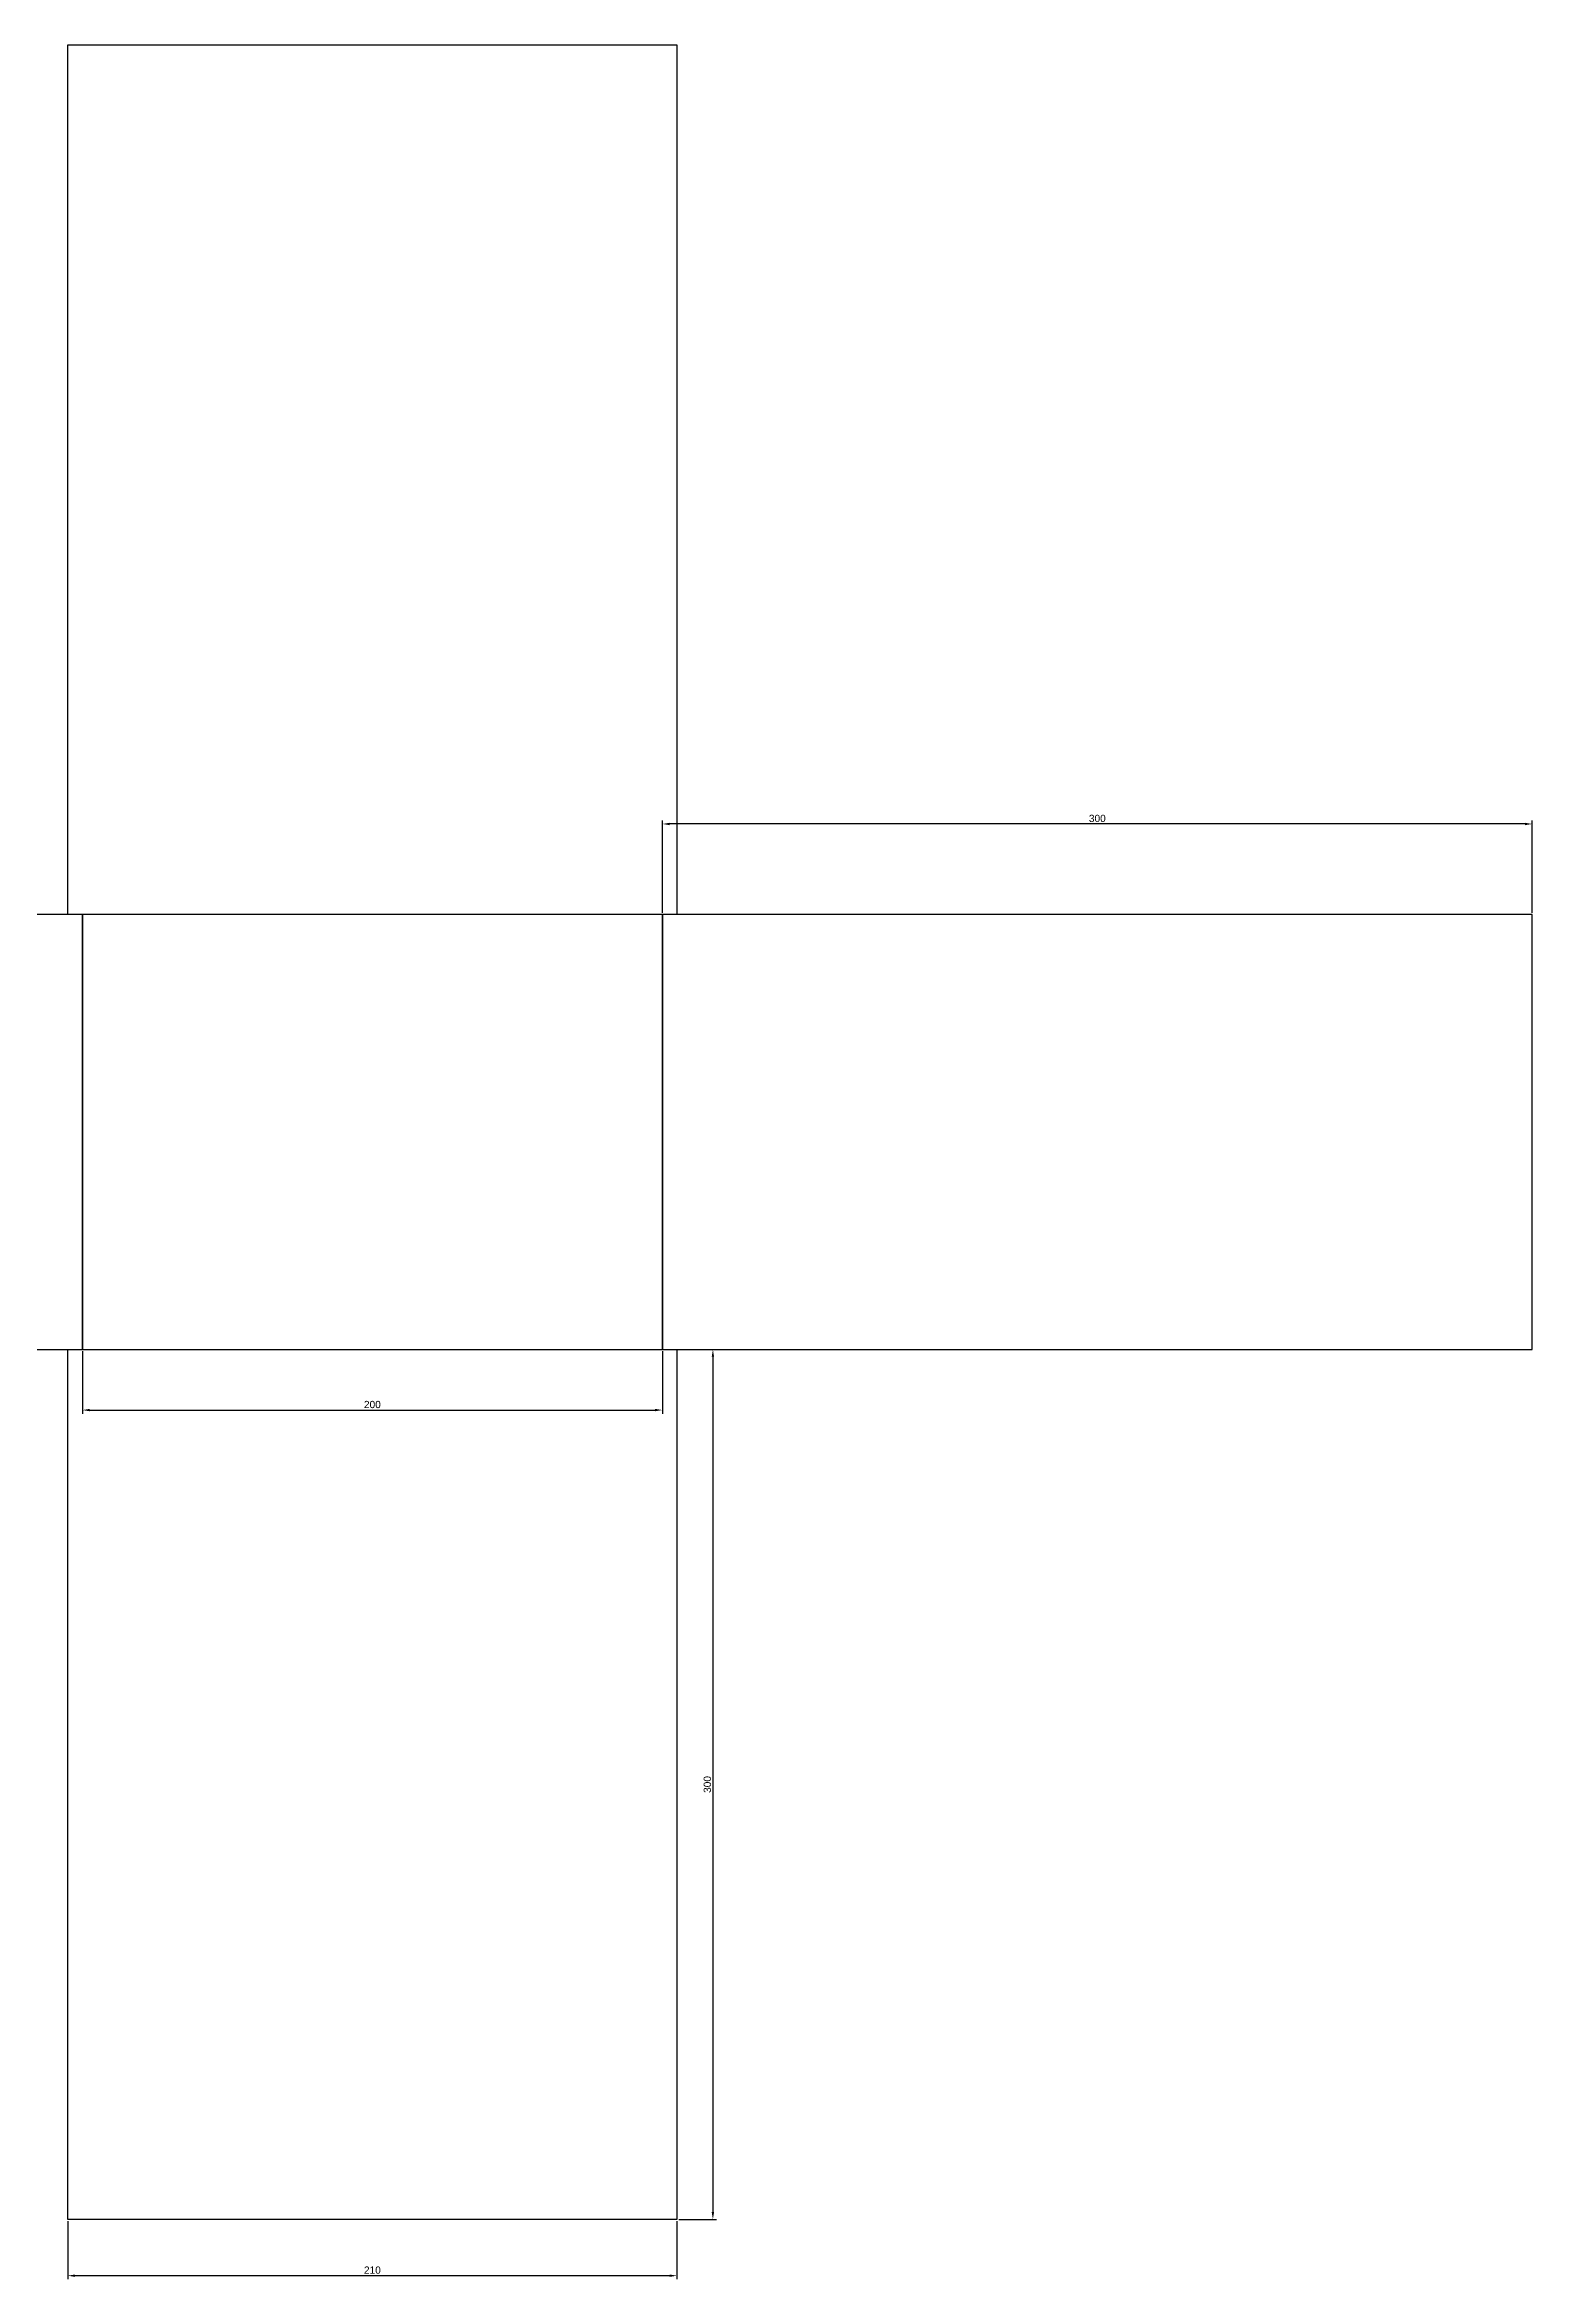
# Model space of a CAD drawing. Header units: millimetres. Extents: x -1204 to 910, y -321 to 450.
# Drawn here: x -13 to 500, y -321 to 450 of the extents above; entities that cross this region are included whole.
import ezdxf

# ---------------------------------------------------------------- set-up
doc = ezdxf.new("R2010")
doc.units = ezdxf.units.MM
doc.layers.add('바닥', color=3, linetype='Continuous')
doc.layers.add('주석', color=7, linetype='Continuous')
doc.styles.get("Standard").update_dxf_attribs({"font": 'arial.ttf'})
doc.dimstyles.new('ISO-25', dxfattribs={"dimtxt": 2.5, "dimasz": 2.5, "dimexe": 1.25, "dimexo": 0.625, "dimtad": 1, "dimtxsty": 'Standard', "dimcen": 2.5, "dimadec": 0, "dimazin": 0, "dimtfac": 1, "dimtmove": 0, "dimatfit": 3, "dimfxl": 1, "dimarcsym": 0})

# ---------------------------------------------------------------- blocks, each defined once
blk = doc.blocks.new('*D1')
at = {"color": 0, "lineweight": -2, "transparency": 16777216}
for p, q in [((0, -0.62), (0, -22.13)), ((200, -0.62), (200, -22.13)), ((2.5, -20.88), (197.5, -20.88))]:
    blk.add_line(p, q, dxfattribs=at)
at = {"color": 0, "transparency": 16777216}
for points in [[(2.5, -20.47), (2.5, -21.3), (0, -20.88)], [(197.5, -20.47), (197.5, -21.3), (200, -20.88)]]:
    blk.add_solid(points, dxfattribs=at)
at = {"layer": 'Defpoints', "color": 0, "transparency": 16777216}
for p in [(0, 0), (200, 0), (200, -20.88)]:
    blk.add_point(p, dxfattribs=at)
at = {"color": 0, "transparency": 16777216, "insert": (100, -18.98), "char_height": 2.5, "attachment_point": 5}
blk.add_mtext('200', dxfattribs=at)
blk = doc.blocks.new('*D3')
at = {"layer": 'Defpoints', "color": 0, "transparency": 16777216}
for p in [(205, 0), (205, -300), (217.43, -300)]:
    blk.add_point(p, dxfattribs=at)
at = {"layer": '주석', "color": 0, "lineweight": -2, "transparency": 16777216}
for p, q in [((205.63, 0), (218.68, 0)), ((217.43, -2.5), (217.43, -297.5)), ((205.63, -300), (218.68, -300))]:
    blk.add_line(p, q, dxfattribs=at)
at = {"layer": '주석', "color": 0, "transparency": 16777216}
for points in [[(217.01, -2.5), (217.84, -2.5), (217.43, 0)], [(217.01, -297.5), (217.84, -297.5), (217.43, -300)]]:
    blk.add_solid(points, dxfattribs=at)
at = {"layer": '주석', "color": 0, "transparency": 16777216, "insert": (215.52, -150), "char_height": 2.5, "attachment_point": 5, "rotation": 90}
blk.add_mtext('300', dxfattribs=at)
blk = doc.blocks.new('*D4')
at = {"layer": 'Defpoints', "color": 0, "transparency": 16777216}
for p in [(-5, -300), (205, -300), (-5, -319.41)]:
    blk.add_point(p, dxfattribs=at)
at = {"layer": '주석', "color": 0, "lineweight": -2, "transparency": 16777216}
for p, q in [((-5, -300.62), (-5, -320.66)), ((205, -300.62), (205, -320.66)), ((202.5, -319.41), (-2.5, -319.41))]:
    blk.add_line(p, q, dxfattribs=at)
at = {"layer": '주석', "color": 0, "transparency": 16777216}
for points in [[(-2.5, -318.99), (-2.5, -319.82), (-5, -319.41)], [(202.5, -318.99), (202.5, -319.82), (205, -319.41)]]:
    blk.add_solid(points, dxfattribs=at)
at = {"layer": '주석', "color": 0, "transparency": 16777216, "insert": (100, -317.5), "char_height": 2.5, "attachment_point": 5}
blk.add_mtext('210', dxfattribs=at)
blk = doc.blocks.new('*D8')
at = {"layer": 'Defpoints', "color": 0, "transparency": 16777216}
for p in [(200, 181.25), (200, 150), (500, 150)]:
    blk.add_point(p, dxfattribs=at)
at = {"layer": '주석', "color": 0, "lineweight": -2, "transparency": 16777216}
for p, q in [((200, 150.62), (200, 182.5)), ((497.5, 181.25), (202.5, 181.25)), ((500, 150.62), (500, 182.5))]:
    blk.add_line(p, q, dxfattribs=at)
at = {"layer": '주석', "color": 0, "transparency": 16777216}
for points in [[(202.5, 181.66), (202.5, 180.83), (200, 181.25)], [(497.5, 181.66), (497.5, 180.83), (500, 181.25)]]:
    blk.add_solid(points, dxfattribs=at)
at = {"layer": '주석', "color": 0, "transparency": 16777216, "insert": (350, 183.15), "char_height": 2.5, "attachment_point": 5}
blk.add_mtext('300', dxfattribs=at)

msp = doc.modelspace()

# ---------------------------------------------------------------- linework, layer by layer
at = {"layer": '바닥'}
for points in [[(-5, 450), (205, 450), (205, 150), (-5, 150)], [(-300, 0), (0, 0), (0, 150), (-300, 150)], [(0, 0), (200, 0), (200, 150), (0, 150)], [(200, 0), (500, 0), (500, 150), (200, 150)], [(-5, 0), (205, 0), (205, -300), (-5, -300)]]:
    msp.add_lwpolyline(points, close=True, dxfattribs=at)

# ---------------------------------------------------------------- dimensions: what is measured, and where the dimension line sits
dim = msp.add_linear_dim(base=(200, -20.882), p1=(0, 0), p2=(200, 0), dimstyle='ISO-25')
dim.commit()
dim.dimension.update_dxf_attribs({"geometry": '*D1', "text_midpoint": (100, -18.981)})
at = {"layer": '주석'}
for base, p1, p2, picture, middle in [((200, 181.246), (500, 150), (200, 150), '*D8', (350, 183.148)), ((-5, -319.406), (205, -300), (-5, -300), '*D4', (100, -317.504))]:
    dim = msp.add_linear_dim(base=base, p1=p1, p2=p2, dimstyle='ISO-25', dxfattribs=at)
    dim.commit()
    dim.dimension.update_dxf_attribs({"geometry": picture, "text_midpoint": middle})
dim = msp.add_linear_dim(base=(217.427, -300), p1=(205, 0), p2=(205, -300), angle=90, dimstyle='ISO-25', dxfattribs=at)
dim.commit()
dim.dimension.update_dxf_attribs({"geometry": '*D3', "text_midpoint": (215.525, -150)})

doc.saveas('drawing.dxf')
